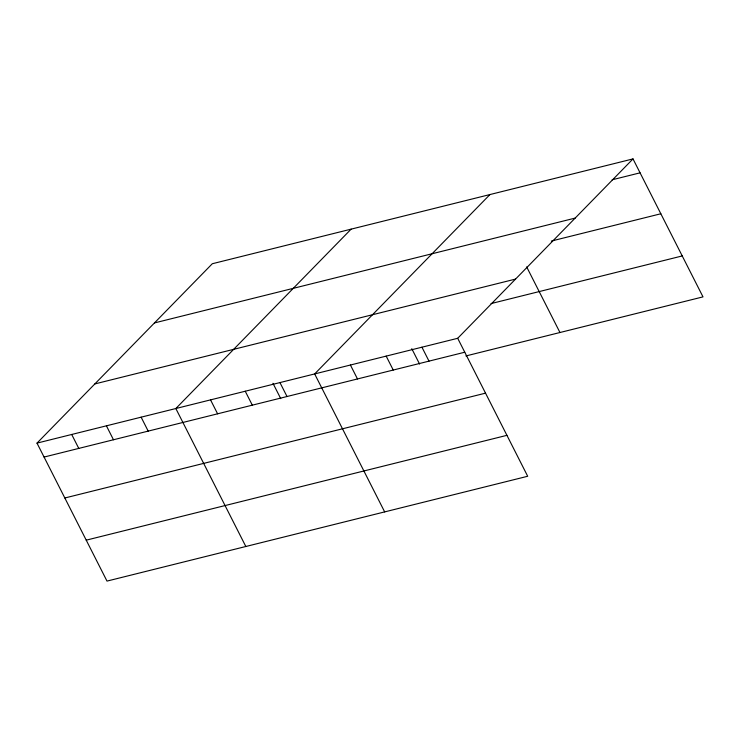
<?xml version="1.0" encoding="UTF-8"?>
<svg xmlns="http://www.w3.org/2000/svg" width="740" height="740" viewBox="0 0 740 740"><rect width="100%" height="100%" fill="white"/><g stroke="black" fill="none" stroke-linecap="round" stroke-linejoin="round"><path stroke-width="1.11" d="M633.005 158.906L457.699 338.291L527.694 476.264L106.995 581.094L37 443.121L212.306 263.736L633.005 158.906L703 296.879L465.913 355.949M351.13 229.141L175.833 408.526L245.828 546.499M489.963 194.546L314.657 373.931L384.661 511.904M612.137 179.792L640.072 172.836M154.457 322.936L575.156 218.097M551.328 241.055L660.838 213.768M94.85 383.93L515.549 279.091M491.055 303.585L682.234 255.938M37 443.121L457.699 338.291M44.067 457.061L464.766 352.221M64.833 497.992L485.533 393.153M86.228 540.163L506.928 435.333M526.667 266.9L559.958 332.519M421.939 347.199L429.006 361.139M411.792 348.697L419.571 364.043M386.178 356.116L393.245 370.046M350.418 365.024L357.485 378.954M279.951 382.58L287.018 396.52M272.958 383.292L280.747 398.638M245.245 391.229L252.312 405.168M210.539 399.878L217.606 413.817M141.127 417.175L148.194 431.115M106.412 425.824L113.479 439.764M71.706 434.473L78.773 448.412"/></g></svg>
